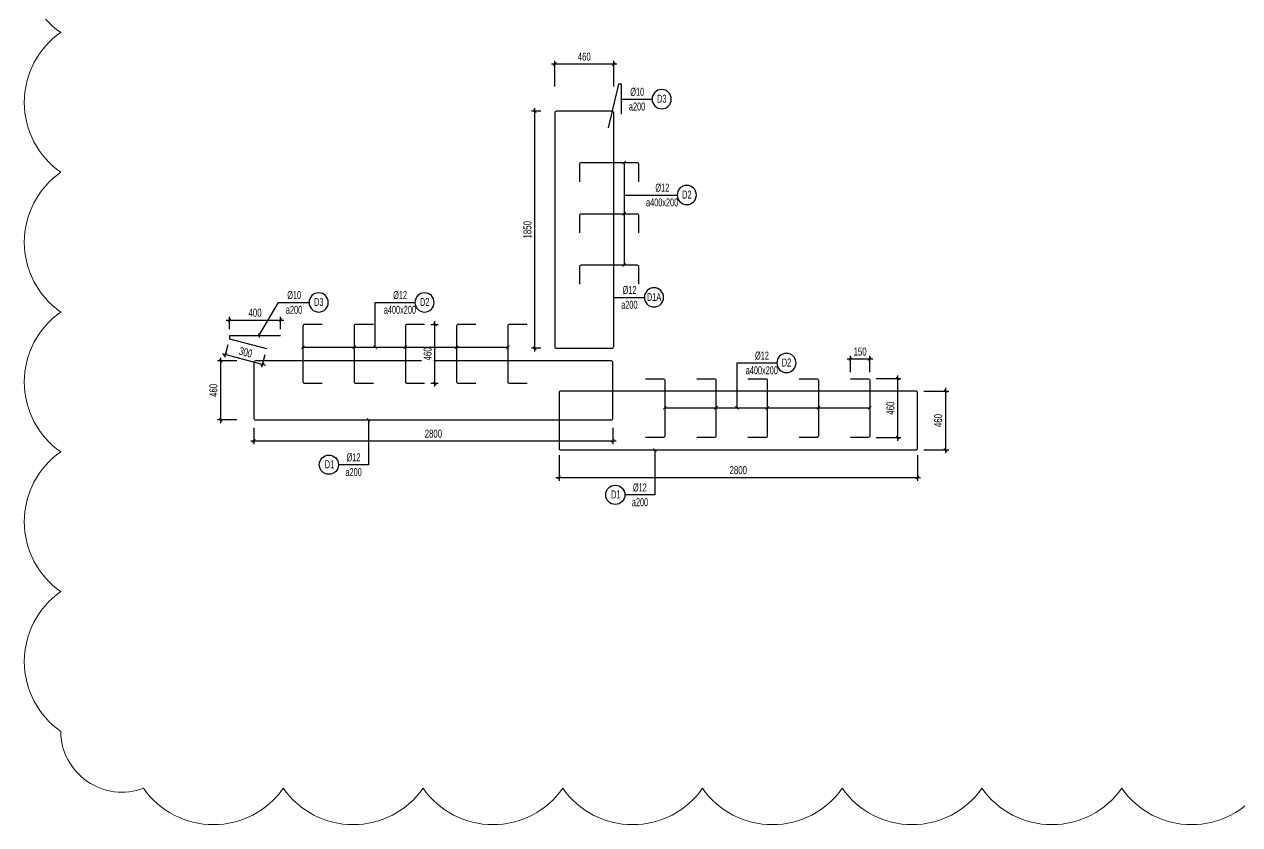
# Model space of a CAD drawing. Header units: millimetres. Extents: x -147841 to 368790, y -162721 to 84261.
# Drawn here: x 249969 to 259457, y -116339 to -110092 of the extents above; entities that cross this region are included whole.
import ezdxf
from ezdxf.enums import TextEntityAlignment as Align

# ---------------------------------------------------------------- set-up
doc = ezdxf.new("R2010")
doc.units = ezdxf.units.MM
doc.header["$LTSCALE"] = 1000
doc.header["$MEASUREMENT"] = 0
doc.header["$PDMODE"] = 1
doc.header["$PDSIZE"] = -10
doc.layers.get('0').update_dxf_attribs({"linetype": 'CONTINUOUS', "lineweight": 18})
doc.layers.get('DEFPOINTS').update_dxf_attribs({"color": 5, "linetype": 'CONTINUOUS', "lineweight": 18})
for name, color, linetype in [('ccu11-Manh', 8, 'CONTINUOUS'), ('ccu11-Thay', 7, 'CONTINUOUS'), ('ccu11-Thepdai', 6, 'CONTINUOUS'), ('KC-Cotthep', 8, 'CONTINUOUS'), ('KC-Dim', 8, 'CONTINUOUS')]:
    doc.layers.add(name, color=color, linetype=linetype)
doc.styles.add('ARIAL', font='arial.ttf', dxfattribs={"width": 0.7})
doc.styles.add('ccu11-dim', font='vnsimli.shx', dxfattribs={"width": 0.65, "bigfont": 'bigfont.shx'})
doc.dimstyles.new('2.5-25', dxfattribs={"dimscale": 25, "dimtxt": 2.5, "dimasz": 1, "dimexe": 1, "dimexo": 2, "dimgap": 1, "dimtad": 1, "dimdec": 1, "dimrnd": 5, "dimdsep": 46, "dimtxsty": 'ARIAL', "dimblk": 'ARCHTICK', "dimcen": -1, "dimdle": 1, "dimclrd": 256, "dimclre": 256, "dimclrt": 3, "dimadec": 0, "dimazin": 2, "dimtfac": 0.1, "dimtdec": 1, "dimtmove": 0, "dimatfit": 1, "dimldrblk": 'ARCHTICK', "dimfxl": 1, "dimtvp": 0.833333, "dimtfill": 1, "dimtolj": 1, "dimtzin": 12, "dimarcsym": 0})
doc.dimstyles.new('ccu11-100x4', dxfattribs={"dimscale": 100, "dimtxt": 2.5, "dimasz": 1, "dimexe": 1, "dimexo": 2, "dimgap": 1, "dimtad": 1, "dimdec": 0, "dimlfac": 0.25, "dimdsep": 46, "dimtxsty": 'ccu11-dim', "dimblk": 'ARCHTICK', "dimcen": -1, "dimdle": 1, "dimclrd": 256, "dimclre": 256, "dimclrt": 31, "dimadec": 0, "dimazin": 2, "dimtfac": 0.1, "dimtdec": 0, "dimtmove": 0, "dimatfit": 1, "dimldrblk": 'ARCHTICK', "dimfxl": 1, "dimtvp": 0.833333, "dimtolj": 1, "dimtzin": 12, "dimarcsym": 0})

# ---------------------------------------------------------------- blocks, each defined once
blk = doc.blocks.new('_ARCHTICK')
at = {"color": 0, "linetype": 'ByBlock', "const_width": 0.3}
blk.add_lwpolyline([(-0.5, -0.5), (0.5, 0.5)], dxfattribs=at)
blk = doc.blocks.new('*D508')
at = {"layer": 'DEFPOINTS', "color": 0, "ltscale": 3000, "transparency": 16777216}
for p in [(251761.8, -113191.5), (254563.8, -113191.5), (254563.8, -113344.1)]:
    blk.add_point(p, dxfattribs=at)
at = {"layer": 'KC-Dim', "lineweight": -2, "ltscale": 3000, "transparency": 16777216}
for p, q in [((251761.8, -113241.5), (251761.8, -113369.1)), ((254563.8, -113241.5), (254563.8, -113369.1)), ((251736.8, -113344.1), (254588.8, -113344.1))]:
    blk.add_line(p, q, dxfattribs=at)
at = {"layer": 'KC-Dim', "lineweight": -2, "ltscale": 3000, "transparency": 16777216, "xscale": 25, "yscale": 25, "zscale": 25, "rotation": 180}
blk.add_blockref('_ARCHTICK', (251761.8, -113344.1), dxfattribs=at)
at = {"layer": 'KC-Dim', "lineweight": -2, "ltscale": 3000, "transparency": 16777216, "xscale": 25, "yscale": 25, "zscale": 25}
blk.add_blockref('_ARCHTICK', (254563.8, -113344.1), dxfattribs=at)
at = {"layer": 'KC-Dim', "color": 3, "ltscale": 3000, "transparency": 16777216, "insert": (253162.8, -113287.2), "char_height": 62.5, "attachment_point": 5, "style": 'ARIAL', "bg_fill": 3, "box_fill_scale": 1.25, "bg_fill_color": 256, "bg_fill_true_color": 13158600, "bg_fill_transparency": 0}
blk.add_mtext('\\A1;2800', dxfattribs=at)
blk = doc.blocks.new('*D509')
at = {"layer": 'DEFPOINTS', "color": 0, "ltscale": 3000, "transparency": 16777216}
for p in [(251502.6, -112719.2), (251677.6, -112719.2), (251677.6, -113179.2)]:
    blk.add_point(p, dxfattribs=at)
at = {"layer": 'KC-Dim', "lineweight": -2, "ltscale": 3000, "transparency": 16777216}
for p, q in [((251627.6, -112719.2), (251477.6, -112719.2)), ((251502.6, -113204.2), (251502.6, -112694.2)), ((251627.6, -113179.2), (251477.6, -113179.2))]:
    blk.add_line(p, q, dxfattribs=at)
at = {"layer": 'KC-Dim', "lineweight": -2, "ltscale": 3000, "transparency": 16777216, "xscale": 25, "yscale": 25, "zscale": 25}
for p, rotation in [((251502.6, -112719.2), 90), ((251502.6, -113179.2), 270)]:
    blk.add_blockref('_ARCHTICK', p, dxfattribs=dict(at, rotation=rotation))
at = {"layer": 'KC-Dim', "color": 3, "ltscale": 3000, "transparency": 16777216, "insert": (251445.7, -112949.2), "char_height": 62.5, "attachment_point": 5, "rotation": 90, "style": 'ARIAL', "bg_fill": 3, "box_fill_scale": 1.25, "bg_fill_color": 256, "bg_fill_true_color": 13158600, "bg_fill_transparency": 0}
blk.add_mtext('\\A1;460', dxfattribs=at)
blk = doc.blocks.new('*D510')
at = {"layer": 'DEFPOINTS', "color": 0, "ltscale": 3000, "transparency": 16777216}
for p in [(253093.8, -112434), (253174.8, -112434), (253093.8, -112894)]:
    blk.add_point(p, dxfattribs=at)
at = {"layer": 'KC-Dim', "lineweight": -2, "ltscale": 3000, "transparency": 16777216}
for p, q in [((253143.8, -112434), (253199.8, -112434)), ((253174.8, -112919), (253174.8, -112409)), ((253143.8, -112894), (253199.8, -112894))]:
    blk.add_line(p, q, dxfattribs=at)
at = {"layer": 'KC-Dim', "lineweight": -2, "ltscale": 3000, "transparency": 16777216, "xscale": 25, "yscale": 25, "zscale": 25}
for p, rotation in [((253174.8, -112434), 90), ((253174.8, -112894), 270)]:
    blk.add_blockref('_ARCHTICK', p, dxfattribs=dict(at, rotation=rotation))
at = {"layer": 'KC-Dim', "color": 3, "ltscale": 3000, "transparency": 16777216, "insert": (253117.9, -112664), "char_height": 62.5, "attachment_point": 5, "rotation": 90, "style": 'ARIAL', "bg_fill": 3, "box_fill_scale": 1.25, "bg_fill_color": 256, "bg_fill_true_color": 13158600, "bg_fill_transparency": 0}
blk.add_mtext('\\A1;460', dxfattribs=at)
blk = doc.blocks.new('*D511')
at = {"layer": 'DEFPOINTS', "color": 0, "ltscale": 3000, "transparency": 16777216}
for p in [(254143.8, -113260), (256941.8, -113260), (256941.8, -113628.9)]:
    blk.add_point(p, dxfattribs=at)
at = {"layer": 'KC-Dim', "lineweight": -2, "ltscale": 3000, "transparency": 16777216}
for p, q in [((254143.8, -113453.9), (254143.8, -113653.9)), ((256941.8, -113453.9), (256941.8, -113653.9)), ((254118.8, -113628.9), (256966.8, -113628.9))]:
    blk.add_line(p, q, dxfattribs=at)
at = {"layer": 'KC-Dim', "lineweight": -2, "ltscale": 3000, "transparency": 16777216, "xscale": 25, "yscale": 25, "zscale": 25, "rotation": 180}
blk.add_blockref('_ARCHTICK', (254143.8, -113628.9), dxfattribs=at)
at = {"layer": 'KC-Dim', "lineweight": -2, "ltscale": 3000, "transparency": 16777216, "xscale": 25, "yscale": 25, "zscale": 25}
blk.add_blockref('_ARCHTICK', (256941.8, -113628.9), dxfattribs=at)
at = {"layer": 'KC-Dim', "color": 3, "ltscale": 3000, "transparency": 16777216, "insert": (255542.8, -113572), "char_height": 62.5, "attachment_point": 5, "style": 'ARIAL', "bg_fill": 3, "box_fill_scale": 1.25, "bg_fill_color": 256, "bg_fill_true_color": 13158600, "bg_fill_transparency": 0}
blk.add_mtext('\\A1;2800', dxfattribs=at)
blk = doc.blocks.new('*D512')
at = {"layer": 'DEFPOINTS', "color": 0, "ltscale": 3000, "transparency": 16777216}
for p in [(256568.8, -112857.7), (256787.8, -112857.7), (256568.8, -113317.7)]:
    blk.add_point(p, dxfattribs=at)
at = {"layer": 'KC-Dim', "lineweight": -2, "ltscale": 3000, "transparency": 16777216}
for p, q in [((256618.8, -112857.7), (256812.8, -112857.7)), ((256787.8, -113342.7), (256787.8, -112832.7)), ((256618.8, -113317.7), (256812.8, -113317.7))]:
    blk.add_line(p, q, dxfattribs=at)
at = {"layer": 'KC-Dim', "lineweight": -2, "ltscale": 3000, "transparency": 16777216, "xscale": 25, "yscale": 25, "zscale": 25}
for p, rotation in [((256787.8, -112857.7), 90), ((256787.8, -113317.7), 270)]:
    blk.add_blockref('_ARCHTICK', p, dxfattribs=dict(at, rotation=rotation))
at = {"layer": 'KC-Dim', "color": 3, "ltscale": 3000, "transparency": 16777216, "insert": (256730.9, -113087.7), "char_height": 62.5, "attachment_point": 5, "rotation": 90, "style": 'ARIAL', "bg_fill": 3, "box_fill_scale": 1.25, "bg_fill_color": 256, "bg_fill_true_color": 13158600, "bg_fill_transparency": 0}
blk.add_mtext('\\A1;460', dxfattribs=at)
blk = doc.blocks.new('*D513')
at = {"layer": 'DEFPOINTS', "color": 0, "ltscale": 3000, "transparency": 16777216}
for p in [(251969.8, -112399.9), (251570.6, -112522.4), (251969.8, -112522.4)]:
    blk.add_point(p, dxfattribs=at)
at = {"layer": 'KC-Dim', "lineweight": -2, "ltscale": 3000, "transparency": 16777216}
for p, q in [((251545.6, -112399.9), (251994.8, -112399.9)), ((251570.6, -112472.4), (251570.6, -112374.9)), ((251969.8, -112472.4), (251969.8, -112374.9))]:
    blk.add_line(p, q, dxfattribs=at)
at = {"layer": 'KC-Dim', "lineweight": -2, "ltscale": 3000, "transparency": 16777216, "xscale": 25, "yscale": 25, "zscale": 25, "rotation": 180}
blk.add_blockref('_ARCHTICK', (251570.6, -112399.9), dxfattribs=at)
at = {"layer": 'KC-Dim', "lineweight": -2, "ltscale": 3000, "transparency": 16777216, "xscale": 25, "yscale": 25, "zscale": 25}
blk.add_blockref('_ARCHTICK', (251969.8, -112399.9), dxfattribs=at)
at = {"layer": 'KC-Dim', "color": 3, "ltscale": 3000, "transparency": 16777216, "insert": (251770.2, -112342.9), "char_height": 62.5, "attachment_point": 5, "style": 'ARIAL', "bg_fill": 3, "box_fill_scale": 1.25, "bg_fill_color": 256, "bg_fill_true_color": 13158600, "bg_fill_transparency": 0}
blk.add_mtext('\\A1;400', dxfattribs=at)
blk = doc.blocks.new('*D514')
at = {"layer": 'DEFPOINTS', "color": 0, "ltscale": 3000, "transparency": 16777216}
for p in [(251570.6, -112546.1), (251860.2, -112623.3), (251827.6, -112745.9)]:
    blk.add_point(p, dxfattribs=at)
at = {"layer": 'KC-Dim', "lineweight": -2, "ltscale": 3000, "transparency": 16777216}
for p, q in [((251557.7, -112594.4), (251531.4, -112692.8)), ((251513.7, -112662.3), (251851.7, -112752.3)), ((251847.4, -112671.6), (251821.1, -112770.1))]:
    blk.add_line(p, q, dxfattribs=at)
at = {"layer": 'KC-Dim', "lineweight": -2, "ltscale": 3000, "transparency": 16777216, "xscale": 25, "yscale": 25, "zscale": 25}
for p, rotation in [((251537.9, -112668.7), 165.0761809091333), ((251827.6, -112745.9), 345.0761809091334)]:
    blk.add_blockref('_ARCHTICK', p, dxfattribs=dict(at, rotation=rotation))
at = {"layer": 'KC-Dim', "color": 3, "ltscale": 3000, "transparency": 16777216, "insert": (251697.4, -112652.3), "char_height": 62.5, "attachment_point": 5, "rotation": 345.07618, "style": 'ARIAL', "bg_fill": 3, "box_fill_scale": 1.25, "bg_fill_color": 256, "bg_fill_true_color": 13158600, "bg_fill_transparency": 0}
blk.add_mtext('\\A1;300', dxfattribs=at)
blk = doc.blocks.new('*D515')
at = {"layer": 'DEFPOINTS', "color": 0, "ltscale": 3000, "transparency": 16777216}
for p in [(256941.8, -112954.4), (256941.8, -113414.4), (257160.6, -113414.4)]:
    blk.add_point(p, dxfattribs=at)
at = {"layer": 'KC-Dim', "lineweight": -2, "ltscale": 3000, "transparency": 16777216}
for p, q in [((256991.8, -112954.4), (257185.6, -112954.4)), ((257160.6, -112929.4), (257160.6, -113439.4)), ((256991.8, -113414.4), (257185.6, -113414.4))]:
    blk.add_line(p, q, dxfattribs=at)
at = {"layer": 'KC-Dim', "lineweight": -2, "ltscale": 3000, "transparency": 16777216, "xscale": 25, "yscale": 25, "zscale": 25}
for p, rotation in [((257160.6, -112954.4), 90), ((257160.6, -113414.4), 270)]:
    blk.add_blockref('_ARCHTICK', p, dxfattribs=dict(at, rotation=rotation))
at = {"layer": 'KC-Dim', "color": 3, "ltscale": 3000, "transparency": 16777216, "insert": (257103.7, -113184.4), "char_height": 62.5, "attachment_point": 5, "rotation": 90, "style": 'ARIAL', "bg_fill": 3, "box_fill_scale": 1.25, "bg_fill_color": 256, "bg_fill_true_color": 13158600, "bg_fill_transparency": 0}
blk.add_mtext('\\A1;460', dxfattribs=at)
blk = doc.blocks.new('att_thep_2')
blk.add_circle((-300, 0), 300)
at = {"color": 31, "style": 'ARIAL', "width": 0.6}
blk.add_attdef('SH', text='', height=250, dxfattribs=at).set_placement((-281, -111), align=Align.CENTER)
at = {"color": 3, "style": 'ARIAL', "width": 0.6}
blk.add_attdef('DK', text='', height=250, dxfattribs=at).set_placement((467, 105), align=Align.CENTER)
at = {"color": 2, "style": 'ARIAL', "width": 0.6}
blk.add_attdef('KC', text='', height=250, dxfattribs=at).set_placement((472, -355), align=Align.CENTER)
blk = doc.blocks.new('*D516')
at = {"layer": 'DEFPOINTS', "color": 0, "ltscale": 3000, "transparency": 16777216}
for p in [(254570.6, -110401.4), (254110.6, -110924), (254570.6, -110924)]:
    blk.add_point(p, dxfattribs=at)
at = {"layer": 'KC-Dim', "lineweight": -2, "ltscale": 3000, "transparency": 16777216}
for p, q in [((254085.6, -110401.4), (254595.6, -110401.4)), ((254110.6, -110576.4), (254110.6, -110376.4)), ((254570.6, -110576.4), (254570.6, -110376.4))]:
    blk.add_line(p, q, dxfattribs=at)
at = {"layer": 'KC-Dim', "lineweight": -2, "ltscale": 3000, "transparency": 16777216, "xscale": 25, "yscale": 25, "zscale": 25, "rotation": 180}
blk.add_blockref('_ARCHTICK', (254110.6, -110401.4), dxfattribs=at)
at = {"layer": 'KC-Dim', "lineweight": -2, "ltscale": 3000, "transparency": 16777216, "xscale": 25, "yscale": 25, "zscale": 25}
blk.add_blockref('_ARCHTICK', (254570.6, -110401.4), dxfattribs=at)
at = {"layer": 'KC-Dim', "color": 3, "ltscale": 3000, "transparency": 16777216, "insert": (254340.6, -110344.5), "char_height": 62.5, "attachment_point": 5, "style": 'ARIAL', "bg_fill": 3, "box_fill_scale": 1.25, "bg_fill_color": 256, "bg_fill_true_color": 13158600, "bg_fill_transparency": 0}
blk.add_mtext('\\A1;460', dxfattribs=at)
blk = doc.blocks.new('*D1077')
at = {"layer": 'DEFPOINTS', "color": 0, "ltscale": 3000, "transparency": 16777216}
for p in [(253954.2, -110770.5), (254050.2, -110770.5), (254050.2, -112620.5)]:
    blk.add_point(p, dxfattribs=at)
at = {"layer": 'KC-Dim', "lineweight": -2, "ltscale": 3000, "transparency": 16777216}
for p, q in [((254000.2, -110770.5), (253929.2, -110770.5)), ((253954.2, -112645.5), (253954.2, -110745.5)), ((254000.2, -112620.5), (253929.2, -112620.5))]:
    blk.add_line(p, q, dxfattribs=at)
at = {"layer": 'KC-Dim', "lineweight": -2, "ltscale": 3000, "transparency": 16777216, "xscale": 25, "yscale": 25, "zscale": 25}
for p, rotation in [((253954.2, -110770.5), 90), ((253954.2, -112620.5), 270)]:
    blk.add_blockref('_ARCHTICK', p, dxfattribs=dict(at, rotation=rotation))
at = {"layer": 'KC-Dim', "color": 3, "ltscale": 3000, "transparency": 16777216, "insert": (253897.3, -111695.5), "char_height": 62.5, "attachment_point": 5, "rotation": 90, "style": 'ARIAL', "bg_fill": 3, "box_fill_scale": 1.25, "bg_fill_color": 256, "bg_fill_true_color": 13158600, "bg_fill_transparency": 0}
blk.add_mtext('\\A1;1850', dxfattribs=at)
blk = doc.blocks.new('*D1530')
at = {"layer": 'DEFPOINTS', "color": 0, "ltscale": 3000, "transparency": 16777216}
for p in [(256418.8, -112857.7), (256568.8, -112857.7)]:
    blk.add_point(p, dxfattribs=at)
at = {"layer": 'KC-Dim', "lineweight": -2, "ltscale": 3000, "transparency": 16777216}
for p, q in [((256393.8, -112703.5), (256593.8, -112703.5)), ((256418.8, -112807.7), (256418.8, -112678.5)), ((256568.8, -112807.7), (256568.8, -112678.5))]:
    blk.add_line(p, q, dxfattribs=at)
at = {"layer": 'KC-Dim', "lineweight": -2, "ltscale": 3000, "transparency": 16777216, "xscale": 25, "yscale": 25, "zscale": 25, "rotation": 180}
blk.add_blockref('_ARCHTICK', (256418.8, -112703.5), dxfattribs=at)
at = {"layer": 'KC-Dim', "lineweight": -2, "ltscale": 3000, "transparency": 16777216, "xscale": 25, "yscale": 25, "zscale": 25}
blk.add_blockref('_ARCHTICK', (256568.8, -112703.5), dxfattribs=at)
at = {"layer": 'KC-Dim', "color": 3, "ltscale": 3000, "transparency": 16777216, "insert": (256493.8, -112646.6), "char_height": 62.5, "attachment_point": 5, "style": 'ARIAL', "bg_fill": 3, "box_fill_scale": 1.25, "bg_fill_color": 256, "bg_fill_true_color": 13158600, "bg_fill_transparency": 0}
blk.add_mtext('\\A1;150', dxfattribs=at)
at = {"layer": 'DEFPOINTS', "color": 0, "ltscale": 3000, "transparency": 16777216}
blk.add_point((256568.8, -112703.5), dxfattribs=at)
blk = doc.blocks.new('*U1559')
at = {"layer": 'ccu11-Thepdai', "flags": 128}
blk.add_lwpolyline([(75, 230), (-62.5, 230, 0.414214), (-75, 217.5), (-75, -114.4), (-75, -217.5, 0.414214), (-62.5, -230), (75, -230)], format="xyb", dxfattribs=at)
blk = doc.blocks.new('*U1560')
at = {"layer": 'ccu11-Thay', "color": 0, "linetype": 'ByBlock', "lineweight": -2, "transparency": 16777216}
for p in [(0, 0), (400, 0), (800, 0), (1200, 0), (1600, 0)]:
    blk.add_blockref('*U1559', p, dxfattribs=at)
blk = doc.blocks.new('*U1561')
at = {"layer": 'ccu11-Thepdai', "flags": 128}
blk.add_lwpolyline([(75, 230), (-62.5, 230, 0.414214), (-75, 217.5), (-75, -114.4), (-75, -217.5, 0.414214), (-62.5, -230), (75, -230)], format="xyb", dxfattribs=at)
blk = doc.blocks.new('*U1562')
at = {"layer": 'ccu11-Thay', "color": 0, "linetype": 'ByBlock', "lineweight": -2, "transparency": 16777216}
for p in [(0, 0), (400, 0), (800, 0), (1200, 0), (1600, 0)]:
    blk.add_blockref('*U1561', p, dxfattribs=at)
blk = doc.blocks.new('*U1563')
at = {"layer": 'ccu11-Thepdai', "flags": 128}
blk.add_lwpolyline([(75, 230), (-62.5, 230, 0.414214), (-75, 217.5), (-75, -114.4), (-75, -217.5, 0.414214), (-62.5, -230), (75, -230)], format="xyb", dxfattribs=at)
blk = doc.blocks.new('*U1564')
at = {"layer": 'ccu11-Thay', "color": 0, "linetype": 'ByBlock', "lineweight": -2, "transparency": 16777216}
for p in [(0, 0), (400, 0), (800, 0)]:
    blk.add_blockref('*U1563', p, dxfattribs=at)

msp = doc.modelspace()

# ---------------------------------------------------------------- linework, layer by layer
at = {"layer": 'ccu11-Thepdai', "flags": 128}
for points in [[(254631.72, -110793.53), (254631.72, -110558.76), (254607.55, -110558.76), (254527.52, -110900.22)], [(251969.82, -112522.41), (251570.57, -112522.41), (251570.57, -112546.07), (251860.23, -112623.27)]]:
    msp.add_lwpolyline(points, dxfattribs=at)
at = {"layer": 'ccu11-Thepdai'}
for points in [[(254110.59, -110782.98), (254110.59, -112607.98, 0.4142136), (254123.09, -112620.48), (254558.09, -112620.48, 0.4142136), (254570.59, -112607.98), (254570.59, -110782.98, 0.4142136), (254558.09, -110770.48), (254123.09, -110770.48, 0.4142136)], [(251774.31, -113179.23), (254551.31, -113179.23, 0.4142136), (254563.81, -113166.73), (254563.81, -112731.73, 0.4142136), (254551.31, -112719.23), (251774.31, -112719.23, 0.4142136), (251761.81, -112731.73), (251761.81, -113166.73, 0.4142136)], [(254156.31, -113414.44), (256929.31, -113414.44, 0.4142136), (256941.81, -113401.94), (256941.81, -112966.94, 0.4142136), (256929.31, -112954.44), (254156.31, -112954.44, 0.4142136), (254143.81, -112966.94), (254143.81, -113401.94, 0.4142136)]]:
    msp.add_lwpolyline(points, format="xyb", close=True, dxfattribs=at)
at = {"layer": 'KC-Dim', "ltscale": 3000}
for p, q in [((254651.94, -111170.48), (254651.94, -111970.48)), ((254570.59, -112223.32), (254809.91, -112223.32))]:
    msp.add_line(p, q, dxfattribs=at)
at = {"layer": 'KC-Dim', "ltscale": 3000, "flags": 128}
msp.add_lwpolyline([(254651.94, -111424.3), (255065.83, -111424.3)], dxfattribs=at)

# ---------------------------------------------------------------- block references
at = {"layer": 'ccu11-Thay', "xscale": -1, "rotation": 90}
msp.add_blockref('*U1564', (254534.84, -111245.48), dxfattribs=at)
at = {"layer": 'KC-Cotthep'}
ref = msp.add_blockref('att_thep_2', (254870.16, -110676.15), dxfattribs=dict(at, xscale=-0.25, yscale=0.25, zscale=0.25))
ref.add_attrib('KC', 'a200', dxfattribs={"layer": '0', "color": 2, "height": 62.5, "style": 'ARIAL', "width": 0.6}).set_placement((254752.81, -110764.97), align=Align.CENTER)
ref.add_attrib('DK', '%%C10', dxfattribs={"layer": '0', "color": 15, "height": 62.5, "style": 'ARIAL', "width": 0.6}).set_placement((254754.15, -110649.79), align=Align.CENTER)
ref.add_attrib('SH', 'D3', dxfattribs={"layer": '0', "color": 31, "height": 62.5, "style": 'ARIAL', "width": 0.6}).set_placement((254945.98, -110704.02), align=Align.CENTER)
ref = msp.add_blockref('att_thep_2', (255065.83, -111424.3), dxfattribs=dict(at, xscale=-0.25, yscale=0.25, zscale=0.25))
ref.add_attrib('KC', 'a400x200', dxfattribs={"layer": '0', "color": 2, "height": 62.5, "style": 'ARIAL', "width": 0.6}).set_placement((254948.48, -111513.12), align=Align.CENTER)
ref.add_attrib('DK', '%%C12', dxfattribs={"layer": '0', "color": 215, "height": 62.5, "style": 'ARIAL', "width": 0.6}).set_placement((254949.82, -111397.94), align=Align.CENTER)
ref.add_attrib('SH', 'D2', dxfattribs={"layer": '0', "color": 31, "height": 62.5, "style": 'ARIAL', "width": 0.6}).set_placement((255141.65, -111452.17), align=Align.CENTER)
ref = msp.add_blockref('att_thep_2', (254809.91, -112223.32), dxfattribs=dict(at, xscale=-0.25, yscale=0.25, zscale=0.25))
ref.add_attrib('KC', 'a200', dxfattribs={"layer": '0', "color": 2, "height": 62.5, "style": 'ARIAL', "width": 0.6}).set_placement((254692.56, -112312.14), align=Align.CENTER)
ref.add_attrib('DK', '%%C12', dxfattribs={"layer": '0', "color": 215, "height": 62.5, "style": 'ARIAL', "width": 0.6}).set_placement((254693.67, -112196.97), align=Align.CENTER)
ref.add_attrib('SH', 'D1A', dxfattribs={"layer": '0', "color": 31, "height": 62.5, "style": 'ARIAL', "width": 0.6}).set_placement((254885.73, -112251.19), align=Align.CENTER)
ref = msp.add_blockref('att_thep_2', (253018.72, -112262.54), dxfattribs=dict(at, xscale=-0.25, yscale=0.25, zscale=0.25))
ref.add_attrib('KC', 'a400x200', dxfattribs={"layer": '0', "color": 2, "height": 62.5, "style": 'ARIAL', "width": 0.6}).set_placement((252901.37, -112351.36), align=Align.CENTER)
ref.add_attrib('DK', '%%C12', dxfattribs={"layer": '0', "color": 215, "height": 62.5, "style": 'ARIAL', "width": 0.6}).set_placement((252902.71, -112236.18), align=Align.CENTER)
ref.add_attrib('SH', 'D2', dxfattribs={"layer": '0', "color": 31, "height": 62.5, "style": 'ARIAL', "width": 0.6}).set_placement((253094.54, -112290.41), align=Align.CENTER)
ref = msp.add_blockref('att_thep_2', (255843.72, -112735.03), dxfattribs=dict(at, xscale=-0.25, yscale=0.25, zscale=0.25))
ref.add_attrib('KC', 'a400x200', dxfattribs={"layer": '0', "color": 2, "height": 62.5, "style": 'ARIAL', "width": 0.6}).set_placement((255726.37, -112823.85), align=Align.CENTER)
ref.add_attrib('DK', '%%C12', dxfattribs={"layer": '0', "color": 215, "height": 62.5, "style": 'ARIAL', "width": 0.6}).set_placement((255727.71, -112708.68), align=Align.CENTER)
ref.add_attrib('SH', 'D2', dxfattribs={"layer": '0', "color": 31, "height": 62.5, "style": 'ARIAL', "width": 0.6}).set_placement((255919.54, -112762.9), align=Align.CENTER)
ref = msp.add_blockref('att_thep_2', (252421.94, -113529.3), dxfattribs=dict(at, xscale=0.25, yscale=0.25, zscale=0.25))
ref.add_attrib('KC', 'a200', dxfattribs={"layer": '0', "color": 2, "height": 62.5, "style": 'ARIAL', "width": 0.6}).set_placement((252539.91, -113618.12), align=Align.CENTER)
ref.add_attrib('DK', '%%C12', dxfattribs={"layer": '0', "color": 215, "height": 62.5, "style": 'ARIAL', "width": 0.6}).set_placement((252538.59, -113502.94), align=Align.CENTER)
ref.add_attrib('SH', 'D1', dxfattribs={"layer": '0', "color": 31, "height": 62.5, "style": 'ARIAL', "width": 0.6}).set_placement((252351.7, -113557.17), align=Align.CENTER)
at = {"layer": 'KC-Dim', "ltscale": 3000, "xscale": 25, "yscale": 25, "zscale": 25, "rotation": 180}
for p in [(254651.94, -111170.48), (254651.94, -111570.48), (254651.94, -111970.48), (252143.81, -112612.5), (252543.81, -112612.5), (252943.81, -112612.5), (253343.81, -112612.5), (253743.81, -112612.5), (254968.81, -113084.99), (255368.81, -113084.99), (255768.81, -113084.99), (256168.81, -113084.99)]:
    msp.add_blockref('_ARCHTICK', p, dxfattribs=at)

# ---------------------------------------------------------------- dimensions: what is measured, and where the dimension line sits
at = {"layer": 'KC-Dim', "ltscale": 3000}
dim = msp.add_linear_dim(base=(251502.61, -112719.23), p1=(251677.61, -113179.23), p2=(251677.61, -112719.23), angle=90, dimstyle='2.5-25', override={"dimfxl": 7, "dimfxlon": 1}, dxfattribs=at)
dim.commit()
dim.dimension.update_dxf_attribs({"geometry": '*D509', "text_midpoint": (251445.7, -112949.23)})

# ---------------------------------------------------------------- leaders
for points in [[(252708.55, -112612.5), (252708.55, -112262.54), (253019.93, -112262.54)], [(255533.55, -113084.99), (255533.55, -112735.03), (255844.93, -112735.03)]]:
    msp.add_leader(points, dimstyle='2.5-25', override={"dimgap": 1, "dimtad": 0, "dimfxl": 7, "dimfxlon": 1}, dxfattribs=at)

# ---------------------------------------------------------------- next in the draw order: dimensions: what is measured, and where the dimension line sits
for base, p1, p2, picture, middle in [((254570.59, -110401.4), (254110.59, -110923.98), (254570.59, -110923.98), '*D516', (254340.59, -110344.49)), ((251969.8222, -112399.8516), (251570.5686, -112522.413), (251969.8222, -112522.413), '*D513', (251770.1954, -112342.9408)), ((254563.81, -113344.13), (251761.81, -113191.49), (254563.81, -113191.49), '*D508', (253162.81, -113287.22))]:
    dim = msp.add_linear_dim(base=base, p1=p1, p2=p2, dimstyle='2.5-25', override={"dimfxl": 7, "dimfxlon": 1}, dxfattribs=at)
    dim.commit()
    dim.dimension.update_dxf_attribs({"geometry": picture, "text_midpoint": middle})
dim = msp.add_linear_dim(base=(253174.83, -112434.04), p1=(253093.81, -112894.04), p2=(253093.81, -112434.04), angle=90, dimstyle='2.5-25', override={"dimfxl": 7, "dimfxlon": 1}, dxfattribs=at)
dim.commit()
dim.dimension.update_dxf_attribs({"geometry": '*D510', "text_midpoint": (253117.92, -112664.04)})

# ---------------------------------------------------------------- next in the draw order: linework, layer by layer
msp.add_line((254631.72, -110676.15), (254870.16, -110676.15), dxfattribs=at)
msp.add_lwpolyline([(252143.81, -112612.5), (253743.81, -112612.5)], dxfattribs=at)

# ---------------------------------------------------------------- next in the draw order: block references
at = {"layer": 'KC-Cotthep'}
ref = msp.add_blockref('att_thep_2', (252192.09, -112262.6), dxfattribs=dict(at, xscale=-0.25, yscale=0.25, zscale=0.25))
ref.add_attrib('KC', 'a200', dxfattribs={"layer": '0', "color": 2, "height": 62.5, "style": 'ARIAL', "width": 0.6}).set_placement((252074.74, -112351.43), align=Align.CENTER)
ref.add_attrib('DK', '%%C10', dxfattribs={"layer": '0', "color": 15, "height": 62.5, "style": 'ARIAL', "width": 0.6}).set_placement((252076.08, -112236.25), align=Align.CENTER)
ref.add_attrib('SH', 'D3', dxfattribs={"layer": '0', "color": 31, "height": 62.5, "style": 'ARIAL', "width": 0.6}).set_placement((252267.91, -112290.47), align=Align.CENTER)

# ---------------------------------------------------------------- next in the draw order: dimensions: what is measured, and where the dimension line sits
at = {"layer": 'KC-Dim', "ltscale": 3000}
dim = msp.add_linear_dim(base=(253954.25, -110770.48), p1=(254050.25, -112620.48), p2=(254050.25, -110770.48), angle=90, dimstyle='2.5-25', override={"dimfxl": 7, "dimfxlon": 1}, dxfattribs=at)
dim.commit()
dim.dimension.update_dxf_attribs({"geometry": '*D1077', "text_midpoint": (253897.34, -111695.48)})
dim = msp.add_aligned_dim(p1=(251570.57, -112546.07), p2=(251860.23, -112623.27), distance=-126.91, dimstyle='2.5-25', override={"dimfxl": 7, "dimfxlon": 1}, dxfattribs=at)
dim.commit()
dim.dimension.update_dxf_attribs({"geometry": '*D514', "text_midpoint": (251697.38, -112652.28)})
dim = msp.add_linear_dim(base=(256941.81, -113628.86), p1=(254143.81, -113259.97), p2=(256941.81, -113259.97), dimstyle='2.5-25', override={"dimfxl": 7, "dimfxlon": 1}, dxfattribs=at)
dim.commit()
dim.dimension.update_dxf_attribs({"geometry": '*D511', "text_midpoint": (255542.81, -113571.95)})

# ---------------------------------------------------------------- next in the draw order: leaders
at = {"layer": 'ccu11-Manh', "ltscale": 3000}
msp.add_leader([(252656.6, -113179.23), (252656.6, -113529.3), (252421.94, -113529.3)], dimstyle='ccu11-100x4', override={"dimasz": 0.25, "dimtad": 0}, dxfattribs=at)

# ---------------------------------------------------------------- next in the draw order: block references
at = {"layer": 'ccu11-Thay'}
msp.add_blockref('*U1560', (252218.81, -112664.04), dxfattribs=at)
at = {"layer": 'KC-Cotthep'}
ref = msp.add_blockref('att_thep_2', (254657.75, -113764.52), dxfattribs=dict(at, xscale=0.25, yscale=0.25, zscale=0.25))
ref.add_attrib('KC', 'a200', dxfattribs={"layer": '0', "color": 2, "height": 62.5, "style": 'ARIAL', "width": 0.6}).set_placement((254775.72, -113853.34), align=Align.CENTER)
ref.add_attrib('DK', '%%C12', dxfattribs={"layer": '0', "color": 215, "height": 62.5, "style": 'ARIAL', "width": 0.6}).set_placement((254774.4, -113738.16), align=Align.CENTER)
ref.add_attrib('SH', 'D1', dxfattribs={"layer": '0', "color": 31, "height": 62.5, "style": 'ARIAL', "width": 0.6}).set_placement((254587.51, -113792.39), align=Align.CENTER)

# ---------------------------------------------------------------- next in the draw order: dimensions: what is measured, and where the dimension line sits
at = {"layer": 'KC-Dim', "ltscale": 3000}
for base, p1, p2, picture, middle in [((256787.8, -112857.75), (256568.81, -113317.75), (256568.81, -112857.75), '*D512', (256730.89, -113087.75)), ((257160.65, -113414.44), (256941.81, -112954.44), (256941.81, -113414.44), '*D515', (257103.74, -113184.44))]:
    dim = msp.add_linear_dim(base=base, p1=p1, p2=p2, angle=90, dimstyle='2.5-25', override={"dimfxl": 7, "dimfxlon": 1}, dxfattribs=at)
    dim.commit()
    dim.dimension.update_dxf_attribs({"geometry": picture, "text_midpoint": middle})

# ---------------------------------------------------------------- next in the draw order: leaders
at = {"layer": 'ccu11-Manh', "ltscale": 3000}
msp.add_leader([(254892.41, -113414.44), (254892.41, -113764.52), (254657.75, -113764.52)], dimstyle='ccu11-100x4', override={"dimasz": 0.25, "dimtad": 0}, dxfattribs=at)
at = {"layer": 'KC-Dim', "ltscale": 3000}
msp.add_leader([(251800.59, -112522.41), (251953.65, -112262.6), (252192.09, -112262.6)], dimstyle='2.5-25', override={"dimgap": 1, "dimtad": 0, "dimfxl": 7, "dimfxlon": 1}, dxfattribs=at)

# ---------------------------------------------------------------- next in the draw order: linework, layer by layer
at = {"layer": 'DEFPOINTS', "color": 1, "flags": 128}
msp.add_lwpolyline([(259627.47, -116054.78, -0.5205671), (258536.51, -116054.78, -0.5205671), (257445.54, -116054.78, -0.5205671), (256354.58, -116054.78, -0.5205671), (255263.62, -116054.78, -0.5205671), (254172.65, -116054.78, -0.5205671), (253081.69, -116054.78, -0.5205671), (251990.73, -116054.78, -0.5205671), (250899.77, -116054.78, -0.5205671), (250252.92, -115610.66, -0.5205671), (250252.92, -114519.7, -0.5205671), (250252.92, -113428.74, -0.5205671), (250252.92, -112337.77, -0.5205671), (250252.92, -111246.81, -0.5205671), (250252.92, -110155.85, -0.5205671), (250252.92, -109064.88, -0.5205671), (250252.92, -107973.92, -0.5205671), (250252.92, -106882.96, -0.5205671), (250252.92, -105792, -0.5205671), (250252.92, -104701.03, -0.5205671), (250252.92, -103610.07, -0.5205671), (250252.92, -102519.11, -0.5205671)], format="xyb", dxfattribs=at)
at = {"layer": 'KC-Dim', "ltscale": 3000}
msp.add_lwpolyline([(254968.81, -113084.99), (256568.81, -113084.99)], dxfattribs=at)

# ---------------------------------------------------------------- next in the draw order: block references
at = {"layer": 'KC-Dim', "ltscale": 3000, "xscale": 25, "yscale": 25, "zscale": 25, "rotation": 180}
msp.add_blockref('_ARCHTICK', (256568.81, -113084.99), dxfattribs=at)

# ---------------------------------------------------------------- next in the draw order: dimensions: what is measured, and where the dimension line sits
at = {"layer": 'KC-Dim', "ltscale": 3000}
dim = msp.add_linear_dim(base=(256568.81, -112703.51), p1=(256418.81, -112857.75), p2=(256568.81, -112857.75), dimstyle='2.5-25', override={"dimfxl": 7, "dimfxlon": 1}, dxfattribs=at)
dim.commit()
dim.dimension.update_dxf_attribs({"geometry": '*D1530', "text_midpoint": (256493.81, -112646.6)})

# ---------------------------------------------------------------- next in the draw order: block references
at = {"layer": 'ccu11-Thay', "xscale": -1}
msp.add_blockref('*U1562', (256493.81, -113087.75), dxfattribs=at)

doc.saveas('drawing.dxf')
